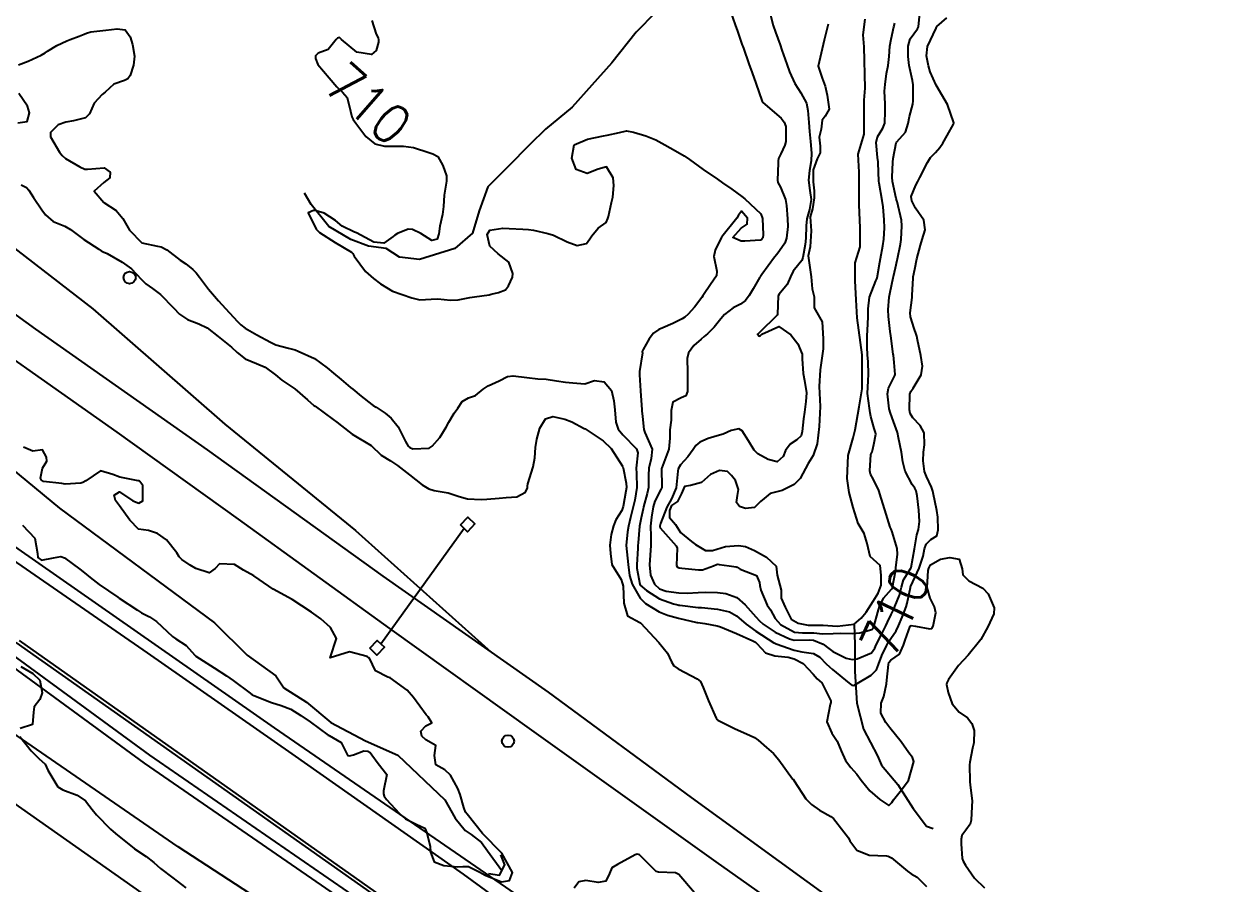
# Model space of a CAD drawing. Header units: metres. Extents: x 307586 to 320046, y 7427249 to 7434250.
# Drawn here: x 309109.8 to 309234.7, y 7432693.3 to 7432782.2 of the extents above; entities that cross this region are included whole.
import ezdxf
from ezdxf.enums import TextEntityAlignment as Align

# ---------------------------------------------------------------- set-up
doc = ezdxf.new("R2010")
doc.units = ezdxf.units.M
doc.header["$MEASUREMENT"] = 0
for name, color, linetype in [('Area Verde e Lazer', 45, 'Continuous'), ('Cotas', 45, 'Continuous'), ('Curvas de Nivel 1m', 11, 'Continuous'), ('Curvas de Nivel 5m', 15, 'Continuous'), ('Divisa', 42, 'FENCELINE2'), ('Edificações', 30, 'Continuous'), ('Hidrografia', 140, 'Continuous'), ('Linha Férrea', 20, 'Continuous'), ('Pontes_Viadutos_Tubos', 190, 'Continuous'), ('Portico', 45, 'Continuous'), ('Postes', 20, 'Continuous'), ('Vias Primárias', 230, 'Continuous')]:
    doc.layers.add(name, color=color, linetype=linetype)
doc.styles.add('Style-STANDARD', font='STANDARD.shx')
doc.linetypes.add('FENCELINE2', pattern='A,0.25,-0.1,[132,ltypeshp.shx,S=0.1,R=0,X=-0.1,Y=0],-0.1,1', length=1.45)

msp = doc.modelspace()

# ---------------------------------------------------------------- linework, layer by layer
at = {"layer": 'Area Verde e Lazer'}
msp.add_lwpolyline([(309100.88, 7432722.59), (309122.8, 7432706.59), (309153.79, 7432685.21), (309179.07, 7432667.32), (309199.71, 7432652.86), (309205.35, 7432648.57), (309207.83, 7432646.73), (309208.83, 7432646.97), (309208.26, 7432648.02), (309203.01, 7432651.94), (309108.99, 7432718.26)], dxfattribs=at)
at = {"layer": 'Curvas de Nivel 1m', "flags": 128}
for points, elevation in [([(309182.92, 7432783.56), (309183.41, 7432782.17), (309183.63, 7432781.53), (309184.1, 7432780.16), (309184.25, 7432779.74), (309184.81, 7432778.15), (309185.15, 7432777.22), (309185.52, 7432776.15), (309186.18, 7432774.25), (309186.21, 7432774.17), (309186.24, 7432774.14), (309188.16, 7432772.52), (309188.48, 7432772.11), (309188.62, 7432771.64), (309188.62, 7432770.11), (309188.52, 7432769.71), (309188.11, 7432768.81), (309187.88, 7432768.34), (309187.85, 7432768.11), (309187.85, 7432767.87), (309187.78, 7432766.11), (309187.82, 7432765.86), (309188.08, 7432765.36), (309188.6, 7432764.1), (309188.7, 7432763.46), (309188.81, 7432762.1), (309188.83, 7432761.3), (309188.7, 7432760.1), (309188.54, 7432759.57), (309187.99, 7432758.77), (309187.69, 7432758.41), (309187.48, 7432758.12), (309186.16, 7432756.34), (309186.03, 7432756.14), (309185.96, 7432756.04), (309185.25, 7432754.85), (309184.83, 7432754.15), (309184.45, 7432753.64), (309183.93, 7432753.27), (309183.2, 7432752.89), (309182.29, 7432752.18), (309181.91, 7432751.74), (309181.22, 7432750.88), (309180.54, 7432750.2), (309180.2, 7432749.9), (309179.88, 7432749.64), (309179.11, 7432748.98), (309178.55, 7432748.22), (309178.43, 7432747.65), (309178.47, 7432746.22), (309178.46, 7432744.85), (309178.45, 7432744.22), (309178.28, 7432743.76), (309177.81, 7432743.57), (309176.93, 7432743.12), (309176.76, 7432742.25), (309176.78, 7432741.24), (309176.65, 7432740.25), (309176.62, 7432739.39), (309176.52, 7432738.25), (309175.79, 7432736.32), (309175.78, 7432736.26), (309175.8, 7432734.36), (309175.79, 7432734.26), (309175.77, 7432734.2), (309175.7, 7432734.09), (309175.08, 7432732.86), (309174.91, 7432732.27), (309174.72, 7432731.21), (309174.63, 7432730.27), (309174.67, 7432729.24), (309174.68, 7432728.27), (309174.6, 7432727.28), (309174.53, 7432726.27), (309174.64, 7432725.22), (309175.04, 7432724.27), (309175.58, 7432723.79), (309176.26, 7432723.56), (309177.57, 7432723.4), (309178.43, 7432723.36), (309179.57, 7432723.41), (309180.34, 7432723.44), (309181.57, 7432723.42), (309182.43, 7432723.32), (309183.56, 7432722.9), (309184.43, 7432722.15), (309185.54, 7432720.91), (309185.9, 7432720.5), (309186.29, 7432720.13), (309187.52, 7432719.32), (309189, 7432718.61), (309189.51, 7432718.49), (309191.08, 7432718.51), (309191.51, 7432718.47), (309192.5, 7432718.06), (309193.09, 7432717.63), (309193.5, 7432717.32), (309194.89, 7432716.62), (309195.49, 7432716.48), (309196.02, 7432716.54), (309197.49, 7432717.18), (309197.83, 7432717.66), (309197.99, 7432717.99), (309198.49, 7432719.01), (309198.97, 7432719.98), (309199.15, 7432720.36), (309199.54, 7432721.14), (309199.82, 7432721.7), (309199.93, 7432721.97), (309200.4, 7432723.14), (309200.6, 7432723.96), (309200.83, 7432724.72), (309201.58, 7432725.95), (309201.6, 7432726.01), (309201.94, 7432727.95), (309202.2, 7432729.38), (309202.35, 7432729.94), (309202.47, 7432730.75), (309202.41, 7432731.94), (309202.22, 7432733.41), (309202.11, 7432733.94), (309201.98, 7432734.22), (309201.71, 7432734.59), (309200.99, 7432735.96), (309200.74, 7432736.95), (309200.59, 7432737.96), (309200.31, 7432739.42), (309200.19, 7432739.97), (309199.78, 7432741.1), (309199.46, 7432741.97), (309199.34, 7432742.43), (309199.16, 7432743.98), (309199.25, 7432744.55), (309199.84, 7432745.73), (309199.93, 7432745.88), (309199.96, 7432745.97), (309199.86, 7432747.22), (309199.78, 7432747.97), (309199.76, 7432748.08), (309199.5, 7432749.97), (309199.45, 7432750.42), (309199.26, 7432751.98), (309199.21, 7432752.69), (309199.32, 7432753.98), (309199.43, 7432754.5), (309199.76, 7432755.97), (309199.79, 7432756.14), (309199.97, 7432757.02), (309200.15, 7432757.8), (309200.18, 7432757.97), (309200.5, 7432759.47), (309200.57, 7432759.96), (309200.63, 7432761.36), (309200.59, 7432761.96), (309200.16, 7432763.87), (309200.13, 7432763.97), (309200.07, 7432764.2), (309199.68, 7432765.97), (309199.64, 7432766.42), (309199.7, 7432767.97), (309199.73, 7432768.35), (309200.07, 7432769.97), (309200.09, 7432770.01), (309200.13, 7432770.07), (309201.02, 7432771.08), (309201.31, 7432771.96), (309201.43, 7432772.69), (309201.77, 7432773.95), (309201.82, 7432774.32), (309201.83, 7432775.95), (309201.76, 7432776.4), (309201.41, 7432777.96), (309201.29, 7432778.91), (309201.3, 7432779.96), (309201.51, 7432780.71), (309202.27, 7432781.75), (309202.36, 7432781.95), (309202.53, 7432783.72)], 709), ([(309186.98, 7432783.44), (309187.34, 7432782.12), (309187.58, 7432781.43), (309188.05, 7432780.11), (309188.24, 7432779.55), (309188.73, 7432778.1), (309189.01, 7432777.31), (309189.57, 7432776.1), (309190.19, 7432775.15), (309190.77, 7432774.08), (309190.93, 7432773.32), (309191.02, 7432772.08), (309191.09, 7432771.14), (309191.2, 7432770.08), (309191.29, 7432768.9), (309191.25, 7432768.08), (309191.1, 7432767.08), (309190.98, 7432766.08), (309191.12, 7432765.03), (309191.26, 7432764.08), (309191.07, 7432763.06), (309190.8, 7432762.08), (309190.73, 7432761.38), (309190.7, 7432760.08), (309190.64, 7432759.45), (309190.39, 7432758.09), (309190.28, 7432757.79), (309189.98, 7432757.41), (309189.39, 7432756.67), (309189.12, 7432756.1), (309188.78, 7432755.28), (309187.94, 7432754.29), (309187.86, 7432754.11), (309187.78, 7432752.24), (309187.73, 7432752.11), (309185.89, 7432750.31), (309185.8, 7432750.24), (309185.71, 7432750.14), (309185.89, 7432749.96), (309186.02, 7432750.01), (309186.17, 7432750.14), (309187.9, 7432750.96), (309189.17, 7432750.1), (309189.88, 7432749.15), (309190.32, 7432748.09), (309190.34, 7432747.6), (309190.42, 7432746.08), (309190.57, 7432745.35), (309190.76, 7432744.08), (309190.71, 7432743.18), (309190.57, 7432742.08), (309190.48, 7432741.39), (309190.33, 7432740.08), (309190.21, 7432739.64), (309189.76, 7432739.22), (309189.07, 7432738.78), (309188.59, 7432738.1), (309188.36, 7432737.48), (309187.73, 7432736.93), (309186.81, 7432737.2), (309185.74, 7432737.78), (309185.37, 7432738.14), (309184.78, 7432739.13), (309184.13, 7432740.16), (309183.77, 7432740.35), (309182.98, 7432740.17), (309182.15, 7432739.8), (309181.77, 7432739.71), (309180.59, 7432739.37), (309179.75, 7432738.98), (309179.34, 7432738.63), (309179.06, 7432738.22), (309178.5, 7432737.46), (309177.73, 7432736.63), (309177.51, 7432736.23), (309177.47, 7432735.98), (309177.28, 7432734.24), (309176.82, 7432733.11), (309176.31, 7432732.25), (309175.66, 7432730.55), (309175.61, 7432730.3), (309175.61, 7432730.26), (309175.65, 7432730.1), (309177.28, 7432728.24), (309177.38, 7432727.99), (309177.32, 7432726.23), (309177.41, 7432726.04), (309177.6, 7432725.97), (309177.88, 7432725.95), (309179.6, 7432725.75), (309180.02, 7432725.78), (309181.15, 7432726.19), (309181.47, 7432726.33), (309181.6, 7432726.35), (309181.74, 7432726.32), (309182.77, 7432726.17), (309183.5, 7432726.06), (309183.6, 7432726.03), (309183.92, 7432725.83), (309185.59, 7432725.18), (309185.91, 7432724.46), (309185.95, 7432724.13), (309186.04, 7432723.67), (309186.72, 7432722.12), (309187.05, 7432721.62), (309187.54, 7432720.74), (309188.07, 7432720.1), (309189.52, 7432719.33), (309190.36, 7432719.25), (309191.52, 7432719.25), (309192.43, 7432719.15), (309193.52, 7432719.18), (309194.34, 7432719.22), (309195.52, 7432719.16), (309196.3, 7432719.23), (309197.53, 7432719.59), (309197.71, 7432719.81), (309197.77, 7432719.99), (309198.15, 7432721.38), (309198.34, 7432721.98), (309198.73, 7432722.82), (309199.58, 7432723.75), (309199.66, 7432723.89), (309199.68, 7432723.97), (309199.97, 7432725.6), (309200.03, 7432725.97), (309200.18, 7432727.4), (309200.16, 7432727.96), (309199.65, 7432729.71), (309199.53, 7432729.97), (309199.45, 7432730.18), (309198.88, 7432731.98), (309198.5, 7432733.17), (309198.26, 7432733.98), (309197.71, 7432735.1), (309197.4, 7432735.67), (309197.32, 7432736), (309197.44, 7432737.69), (309197.56, 7432737.99), (309197.61, 7432738.13), (309197.75, 7432738.72), (309197.95, 7432739.81), (309197.91, 7432739.99), (309197.78, 7432740.39), (309197.43, 7432741.63), (309197.36, 7432742), (309197.29, 7432742.51), (309197.1, 7432744), (309197.15, 7432745.31), (309197.19, 7432746), (309197.14, 7432747.29), (309197.1, 7432748), (309197.07, 7432748.81), (309197.05, 7432750), (309197.11, 7432751.2), (309197.16, 7432752), (309197.15, 7432752.77), (309197.31, 7432754), (309197.96, 7432755.66), (309198.07, 7432755.89), (309198.09, 7432755.99), (309198.36, 7432757.6), (309198.43, 7432757.99), (309198.68, 7432759.3), (309198.78, 7432759.98), (309198.84, 7432761.17), (309198.82, 7432761.98), (309198.72, 7432763.32), (309198.61, 7432763.98), (309198.3, 7432765.77), (309198.27, 7432765.99), (309198.19, 7432767.9), (309198.19, 7432767.99), (309198.11, 7432768.45), (309197.98, 7432769.99), (309198.14, 7432770.59), (309198.68, 7432771.46), (309198.87, 7432771.98), (309198.93, 7432773.22), (309198.91, 7432773.98), (309198.86, 7432775.31), (309198.9, 7432775.98), (309199.06, 7432777.13), (309199.21, 7432777.98), (309199.32, 7432778.9), (309199.4, 7432779.98), (309199.53, 7432780.7), (309199.83, 7432781.97), (309199.91, 7432782.34)], 708), ([(309109.25, 7432778.02), (309110.22, 7432778.41), (309111.59, 7432779.03), (309111.98, 7432779.27), (309112.23, 7432779.44), (309113.21, 7432780.04), (309114.25, 7432780.53), (309114.58, 7432780.66), (309115.51, 7432780.99), (309116.03, 7432781.21), (309116.26, 7432781.3), (309116.72, 7432781.44), (309118.26, 7432781.62), (309119.43, 7432781.77), (309120.26, 7432781.67), (309120.78, 7432780.92), (309121.02, 7432780.15), (309121.22, 7432778.92), (309121.14, 7432777.99), (309120.78, 7432776.92), (309120.55, 7432776.57), (309120.2, 7432776.42), (309119.1, 7432776.03), (309118.19, 7432775.22), (309117.89, 7432774.95), (309117.08, 7432774.06), (309116.59, 7432772.97), (309116.15, 7432772.54), (309114.91, 7432772.22), (309114.14, 7432772.09), (309113.34, 7432771.81), (309112.56, 7432771.02), (309112.56, 7432770.58), (309113.47, 7432769.01), (309113.75, 7432768.65), (309114.1, 7432768.35), (309115.59, 7432767.48), (309116.09, 7432767.25), (309116.36, 7432767.25), (309118.09, 7432767.38), (309118.71, 7432766.94), (309118.69, 7432766.33), (309118.07, 7432765.84), (309117.06, 7432764.97), (309118.05, 7432763.78), (309119.35, 7432762.94), (309120.03, 7432762.14), (309120.73, 7432760.92), (309121.99, 7432759.62), (309123.62, 7432759.25), (309123.99, 7432759.21), (309124.59, 7432758.87), (309125.97, 7432757.83), (309126.54, 7432757.42), (309127.27, 7432756.84), (309127.62, 7432756.49), (309127.96, 7432756.06), (309128.88, 7432754.82), (309129.92, 7432753.61), (309130.65, 7432752.8), (309131.9, 7432751.46), (309132.24, 7432751.13), (309132.69, 7432750.78), (309133.88, 7432750.09), (309135.3, 7432749.32), (309135.87, 7432749.06), (309137.17, 7432748.72), (309137.73, 7432748.58), (309137.86, 7432748.54), (309138.17, 7432748.4), (309139.85, 7432747.64), (309141.17, 7432746.68), (309141.84, 7432746.12), (309142.63, 7432745.46), (309143.6, 7432744.64), (309143.82, 7432744.46), (309144.69, 7432743.75), (309145.8, 7432742.87), (309145.95, 7432742.77), (309146.25, 7432742.61), (309147.16, 7432741.98), (309147.78, 7432741.47), (309148.53, 7432740.58), (309149.28, 7432739.05), (309149.56, 7432738.57), (309149.74, 7432738.41), (309150.03, 7432738.28), (309151.74, 7432738.37), (309152.03, 7432738.55), (309152.82, 7432739.47), (309153.5, 7432740.52), (309153.78, 7432741.05), (309154.33, 7432741.97), (309154.7, 7432742.51), (309155.14, 7432743.17), (309155.81, 7432743.57), (309156.51, 7432743.8), (309157.3, 7432744.48), (309157.83, 7432744.82), (309158.96, 7432745.33), (309159.84, 7432745.76), (309160.43, 7432745.85), (309161.84, 7432745.66), (309162.97, 7432745.55), (309163.83, 7432745.49), (309164.89, 7432745.33), (309165.83, 7432745.2), (309166.58, 7432745.11), (309167.83, 7432745.03), (309168.83, 7432745.35), (309169.83, 7432745.23), (309170.58, 7432744.32), (309170.85, 7432743.27), (309170.95, 7432742.32), (309171.05, 7432741.04), (309171.28, 7432740.31), (309171.76, 7432739.72), (309173.2, 7432738.29), (309173.32, 7432737.87), (309173.16, 7432736.29), (309173.17, 7432735.74), (309173.21, 7432734.29), (309173, 7432732.97), (309172.83, 7432732.29), (309172.55, 7432731.18), (309172.36, 7432730.3), (309172.25, 7432729.7), (309172.12, 7432728.3), (309172.26, 7432726.96), (309172.33, 7432726.3), (309172.46, 7432725.17), (309172.73, 7432724.29), (309173.56, 7432722.83), (309174.12, 7432722.27), (309175.54, 7432721.42), (309176.38, 7432721.09), (309177.54, 7432720.76), (309179.43, 7432720.32), (309179.53, 7432720.31), (309180.26, 7432720.2), (309181.53, 7432719.96), (309181.86, 7432719.86), (309183.52, 7432719.17), (309185.22, 7432718.43), (309185.5, 7432718.27), (309185.65, 7432718.14), (309186.54, 7432717.17), (309187.49, 7432716.88), (309188.87, 7432716.71), (309189.49, 7432716.54), (309190.43, 7432716.08), (309191.47, 7432714.97), (309191.89, 7432714.49), (309192.35, 7432714.06), (309193.29, 7432712.19), (309193.31, 7432712.04), (309193.23, 7432711.84), (309192.87, 7432710.05), (309193.4, 7432708.87), (309193.96, 7432708.03), (309194.36, 7432707.04), (309194.81, 7432706.03), (309195.36, 7432705.3), (309195.97, 7432704.63), (309196.42, 7432704), (309197.33, 7432702.88), (309198.36, 7432701.98), (309199.31, 7432701.37), (309199.61, 7432701.67), (309199.78, 7432701.97), (309200.46, 7432702.83), (309201.34, 7432703.95), (309201.89, 7432705.94), (309201.76, 7432706.33), (309201.37, 7432706.84), (309200.58, 7432707.96), (309199.4, 7432709.4), (309198.97, 7432709.97), (309198.47, 7432710.93), (309198.51, 7432711.98), (309198.78, 7432712.64), (309199.04, 7432713.97), (309199.1, 7432714.34), (309199.25, 7432715.97), (309199.3, 7432716.16), (309199.49, 7432716.4), (309200.4, 7432717.05), (309200.8, 7432717.96), (309200.99, 7432718.48), (309201.52, 7432719.95), (309201.53, 7432719.98), (309201.6, 7432720.01), (309202.04, 7432719.94), (309203.53, 7432719.66), (309203.76, 7432719.68), (309203.88, 7432719.92), (309204.15, 7432721.31), (309204.01, 7432721.92), (309203.57, 7432722.83), (309203.27, 7432723.92), (309203.35, 7432725.68), (309203.42, 7432725.92), (309203.61, 7432726.29), (309204.65, 7432726.87), (309205.61, 7432727.03), (309206.59, 7432726.87), (309206.89, 7432725.88), (309206.94, 7432725.23), (309207.59, 7432724.62), (309209.01, 7432723.86), (309209.57, 7432723.28), (309210.19, 7432721.84), (309210.17, 7432721.22), (309209.53, 7432719.85), (309208.8, 7432718.57), (309208.25, 7432717.86), (309207.92, 7432717.44), (309207.49, 7432716.93), (309206.5, 7432715.88), (309205.47, 7432714.43), (309205.3, 7432714.07), (309205.28, 7432713.9), (309205.45, 7432713.07), (309205.84, 7432711.89), (309206.57, 7432711.03), (309207.42, 7432710.44), (309207.87, 7432709.87), (309208.12, 7432709.14), (309208.08, 7432707.86), (309207.94, 7432707.3), (309207.67, 7432705.87), (309207.64, 7432705.59), (309207.68, 7432703.87), (309207.72, 7432703.48), (309207.92, 7432701.86), (309207.89, 7432701.28), (309207.8, 7432699.86), (309207.71, 7432699.44), (309207.28, 7432698.81), (309206.86, 7432698.28), (309206.79, 7432697.88), (309206.79, 7432697.41), (309206.88, 7432695.88), (309206.99, 7432695.62), (309207.24, 7432695.2), (309208.16, 7432693.86), (309209.21, 7432692.86)], 711), ([(309109.16, 7432772.04), (309110.14, 7432772.16), (309110.38, 7432773.05), (309110.16, 7432773.74), (309109.27, 7432775.06)], 711), ([(309109.51, 7432765.61), (309110.07, 7432765.34), (309110.3, 7432765.05), (309110.8, 7432764.3), (309111.65, 7432763.03), (309112.03, 7432762.5), (309112.83, 7432761.82), (309114.02, 7432761.34), (309114.63, 7432760.99), (309116, 7432759.96), (309117.54, 7432758.96), (309117.8, 7432758.77), (309117.98, 7432758.68), (309118.41, 7432758.51), (309119.97, 7432757.62), (309120.93, 7432756.92), (309121.95, 7432755.82), (309122.41, 7432755.37), (309123.11, 7432754.89), (309123.93, 7432754.26), (309125.26, 7432752.87), (309125.91, 7432752.21), (309126.71, 7432751.66), (309127.9, 7432751.23), (309128.75, 7432750.82), (309129.88, 7432749.93), (309131.27, 7432748.8), (309131.86, 7432748.26), (309132.7, 7432747.62), (309133.85, 7432747.12), (309134.75, 7432746.75), (309135.83, 7432745.94), (309136.48, 7432745.38), (309137.51, 7432744.71), (309137.82, 7432744.51), (309139.13, 7432743.37), (309139.79, 7432742.79), (309139.92, 7432742.69), (309141.78, 7432741.34), (309142.17, 7432741.06), (309142.67, 7432740.66), (309143.76, 7432739.82), (309145.74, 7432738.62), (309146.76, 7432737.63), (309147.73, 7432737.04), (309148.46, 7432736.58), (309149.71, 7432735.59), (309151.02, 7432734.56), (309151.7, 7432734.15), (309152.26, 7432733.98), (309153.69, 7432733.73), (309154.83, 7432733.36), (309155.68, 7432733.13), (309157.11, 7432733.05), (309157.68, 7432733.07), (309158.96, 7432733.19), (309159.68, 7432733.25), (309160.81, 7432733.31), (309161.69, 7432733.79), (309161.89, 7432734.24), (309161.9, 7432734.43), (309161.94, 7432734.66), (309162.48, 7432736.42), (309162.65, 7432737.34), (309162.73, 7432738.42), (309162.88, 7432739.29), (309163.19, 7432740.41), (309163.78, 7432741.4), (309164.53, 7432741.65), (309165.78, 7432741.37), (309166.49, 7432741.08), (309167.77, 7432740.4), (309167.87, 7432740.35), (309169.75, 7432739.1), (309170.56, 7432738.32), (309171.72, 7432736.49), (309171.78, 7432736.36), (309171.79, 7432736.31), (309172.12, 7432734.72), (309172.15, 7432734.3), (309172.09, 7432733.91), (309171.8, 7432732.31), (309171.67, 7432731.91), (309171.04, 7432730.93), (309170.81, 7432730.32), (309170.55, 7432729.41), (309170.43, 7432728.32), (309170.48, 7432727.46), (309170.62, 7432726.32), (309171.59, 7432724.78), (309171.69, 7432724.42), (309171.73, 7432724.31), (309171.81, 7432724.07), (309171.87, 7432722.31), (309172.25, 7432721.01), (309173.53, 7432720.3), (309173.6, 7432720.28), (309175.5, 7432718.26), (309176.39, 7432717.15), (309176.82, 7432716.24), (309177.06, 7432715.82), (309177.48, 7432715.53), (309178.88, 7432714.8), (309179.47, 7432714.49), (309179.8, 7432714.21), (309180.08, 7432713.57), (309180.62, 7432712.2), (309181.42, 7432710.41), (309181.49, 7432710.27), (309181.59, 7432710.19), (309183.4, 7432709.3), (309184.89, 7432708.65), (309185.39, 7432708.42), (309185.77, 7432708.13), (309186.62, 7432707.36), (309187.37, 7432706.75), (309187.9, 7432706.1), (309189.34, 7432704.15), (309189.39, 7432704.09), (309189.5, 7432703.93), (309190.7, 7432702.08), (309191.31, 7432701.46), (309192.13, 7432700.88), (309193.29, 7432700.23), (309193.56, 7432700.04), (309194.64, 7432698.65), (309195.11, 7432698.02), (309195.26, 7432697.73), (309195.98, 7432696.74), (309197.25, 7432696.24), (309199.07, 7432696.15), (309199.24, 7432696.13), (309199.58, 7432695.97), (309201.23, 7432694.56), (309201.6, 7432694.31), (309202.22, 7432693.94), (309203.21, 7432692.99)], 712), ([(309109.64, 7432730.4), (309110.94, 7432729.04), (309111.19, 7432727.45), (309111.24, 7432727.03), (309111.6, 7432726.76), (309112.86, 7432727.01), (309113.6, 7432727.14), (309114.01, 7432727), (309115.59, 7432725.82), (309116.07, 7432725.45), (309116.65, 7432724.96), (309117.57, 7432724.24), (309119.5, 7432722.93), (309119.55, 7432722.9), (309119.66, 7432722.82), (309121.54, 7432721.59), (309121.96, 7432721.33), (309122.8, 7432720.89), (309123.53, 7432720.41), (309125.17, 7432718.86), (309125.5, 7432718.62), (309126.58, 7432717.93), (309127.48, 7432716.93), (309127.59, 7432716.83), (309129.47, 7432715.62), (309130.75, 7432714.8), (309131.46, 7432714.31), (309133.19, 7432713.01), (309133.43, 7432712.83), (309133.57, 7432712.76), (309135.43, 7432712.02), (309136.43, 7432711.73), (309137.42, 7432711.33), (309138.44, 7432710.7), (309139.4, 7432710.05), (309141.27, 7432708.67), (309141.38, 7432708.61), (309142.62, 7432707.9), (309143.26, 7432706.64), (309143.29, 7432706.57), (309143.36, 7432706.54), (309143.47, 7432706.53), (309143.91, 7432706.63), (309144.98, 7432707.02), (309145.37, 7432706.99), (309145.61, 7432706.86), (309145.79, 7432706.61), (309146.46, 7432705.71), (309147.34, 7432704.59), (309147.02, 7432702.9), (309147.01, 7432702.59), (309147.06, 7432702.35), (309147.31, 7432702), (309148.64, 7432700.58), (309149.28, 7432700.01), (309150.4, 7432699.44), (309151.27, 7432699.02), (309151.49, 7432698.55), (309151.82, 7432697.12), (309151.86, 7432696.54), (309152.24, 7432695.55), (309153.23, 7432695.16), (309154.7, 7432695.04), (309155.23, 7432695.06), (309155.79, 7432695.06), (309156.98, 7432694.47), (309157.22, 7432694.33), (309157.52, 7432694.17), (309159.21, 7432693.47), (309160.04, 7432693.62), (309160.36, 7432694.44), (309159.24, 7432696.45), (309157.26, 7432698.47), (309155.66, 7432700.49), (309155.5, 7432700.7), (309155.3, 7432701.16), (309154.95, 7432702.5), (309154.7, 7432703.12), (309153.94, 7432704.51), (309153.35, 7432705.06), (309152.41, 7432705.59), (309152.28, 7432706.54), (309152.41, 7432707.57), (309151.38, 7432708.17), (309150.96, 7432708.55), (309150.88, 7432709.07), (309151.4, 7432709.62), (309152, 7432709.94), (309151.63, 7432710.55), (309151.52, 7432710.65), (309151.41, 7432710.76), (309150.1, 7432712.56), (309149.44, 7432713.3), (309147.7, 7432714.59), (309147.46, 7432714.67), (309146.18, 7432715.32), (309145.55, 7432716.62), (309145.51, 7432716.65), (309145.48, 7432716.67), (309145.31, 7432716.8), (309143.49, 7432717.29), (309141.48, 7432716.67), (309142.13, 7432718.66), (309141.52, 7432719.81), (309140.51, 7432720.68), (309139.54, 7432721.37), (309137.55, 7432722.71), (309135.57, 7432723.75), (309134.15, 7432724.75), (309133.59, 7432725.13), (309132.53, 7432725.72), (309131.6, 7432726.3), (309130.03, 7432726.37), (309129.59, 7432725.9), (309128.97, 7432725.44), (309127.59, 7432725.9), (309127.01, 7432726.26), (309126.15, 7432726.85), (309125.87, 7432727.12), (309125.61, 7432727.54), (309124.56, 7432728.87), (309123.63, 7432729.53), (309122.7, 7432729.83), (309121.64, 7432729.97), (309120.76, 7432730.92), (309119.67, 7432732.38), (309119.28, 7432732.93), (309119.12, 7432733.5), (309119.69, 7432733.85), (309121.07, 7432732.92), (309121.67, 7432732.66), (309122.1, 7432732.9), (309122.09, 7432734.51), (309121.78, 7432734.91), (309121.74, 7432734.94), (309121.7, 7432734.96), (309121.62, 7432734.99), (309119.71, 7432735.34), (309119, 7432735.64), (309117.71, 7432736), (309116.2, 7432734.97), (309115.89, 7432734.79), (309115.7, 7432734.75), (309114.05, 7432734.64), (309113.7, 7432734.69), (309111.83, 7432734.89), (309111.7, 7432734.96), (309111.63, 7432735.03), (309111.5, 7432735.24), (309111.72, 7432736.27), (309112.15, 7432737.02), (309112.14, 7432737.44), (309111.73, 7432738.2), (309110.73, 7432738.04), (309109.74, 7432738.46)], 712), ([(309109.47, 7432715.76), (309110.72, 7432715.04), (309111.45, 7432714.36), (309111.68, 7432713.03), (309111.43, 7432712.34), (309110.86, 7432711.59), (309110.79, 7432711.04), (309110.68, 7432709.76), (309109.39, 7432709.35)], 713), ([(309109.38, 7432708.53), (309110.53, 7432707.04), (309111.35, 7432706.23), (309111.99, 7432705.66), (309112.27, 7432705.02), (309113.32, 7432703.32), (309113.81, 7432702.99), (309115.31, 7432702.43), (309116.18, 7432701.85), (309116.84, 7432700.96), (309117.29, 7432700.42), (309118.76, 7432698.93), (309119.26, 7432698.48), (309121.19, 7432696.91), (309121.24, 7432696.88), (309122.45, 7432696.11), (309123.23, 7432695.48), (309123.92, 7432694.87), (309125.21, 7432693.88), (309126.55, 7432692.84)], 713), ([(309179.2, 7432692.35), (309177.56, 7432694.23), (309177.22, 7432694.41), (309175.46, 7432694.49), (309175.23, 7432694.55), (309173.5, 7432696.28), (309173.24, 7432696.32), (309173.04, 7432696.28), (309171.23, 7432695.26), (309170.62, 7432694.92), (309170.39, 7432694.32), (309170, 7432693.53), (309169.21, 7432693.39), (309167.94, 7432693.61), (309167.21, 7432693.48), (309166.72, 7432692.83)], 712)]:
    msp.add_lwpolyline(points, dxfattribs=dict(at, elevation=elevation))
at = {"layer": 'Curvas de Nivel 5m', "elevation": 710, "flags": 128}
msp.add_lwpolyline([(309145.8, 7432782.62), (309146.26, 7432781.22), (309146.45, 7432780.81), (309146.49, 7432780.62), (309146.5, 7432780.37), (309146.24, 7432779.52), (309145.76, 7432779.1), (309144.23, 7432779.33), (309142.65, 7432780.66), (309142.46, 7432780.87), (309142.25, 7432780.8), (309142.18, 7432780.74), (309142.12, 7432780.67), (309141.29, 7432779.62), (309140.23, 7432779.24), (309139.97, 7432778.95), (309139.95, 7432778.69), (309140.22, 7432778.08), (309141.39, 7432776.68), (309142.19, 7432775.74), (309142.75, 7432775.22), (309143.26, 7432774.65), (309143.58, 7432773.23), (309143.74, 7432772.65), (309143.87, 7432772.36), (309144.15, 7432771.99), (309145.19, 7432770.63), (309146.12, 7432769.84), (309147.1, 7432769.62), (309148.12, 7432769.61), (309149.09, 7432769.6), (309150.12, 7432769.46), (309151.7, 7432768.97), (309152.11, 7432768.83), (309152.62, 7432768.54), (309153.16, 7432767.6), (309153.51, 7432766.53), (309153.53, 7432765.98), (309153.29, 7432764.53), (309153.21, 7432763.37), (309153.1, 7432762.53), (309152.82, 7432761.34), (309152.74, 7432760.54), (309152.57, 7432759.98), (309152, 7432759.85), (309150.85, 7432760.56), (309150.02, 7432761), (309149.56, 7432761.03), (309148.46, 7432760.59), (309148.19, 7432760.41), (309148.01, 7432760.25), (309147.03, 7432759.58), (309146, 7432759.67), (309144.22, 7432760.64), (309144.01, 7432760.73), (309142.71, 7432761.35), (309142.03, 7432761.93), (309140.87, 7432762.68), (309140.04, 7432762.93), (309139.77, 7432762.96), (309139.22, 7432762.7), (309140.02, 7432761.03), (309140.39, 7432760.69), (309142, 7432759.63), (309143.69, 7432758.64), (309143.84, 7432758.5), (309143.98, 7432758.23), (309145.15, 7432756.63), (309145.96, 7432755.91), (309146.7, 7432755.36), (309147.94, 7432754.59), (309149.93, 7432753.93), (309150.78, 7432753.71), (309151.93, 7432753.79), (309152.64, 7432753.83), (309153.93, 7432753.68), (309154.73, 7432753.72), (309155.93, 7432753.94), (309156.42, 7432754.01), (309157.94, 7432754.24), (309158.13, 7432754.28), (309158.91, 7432754.46), (309159.63, 7432754.76), (309159.95, 7432755.16), (309160.34, 7432756.06), (309160.4, 7432756.45), (309159.97, 7432757.61), (309158.87, 7432758.46), (309157.99, 7432759.25), (309157.74, 7432760.47), (309158.02, 7432760.91), (309159.36, 7432761.11), (309160.02, 7432761.09), (309161.42, 7432761.04), (309162.02, 7432760.99), (309162.51, 7432760.91), (309164.01, 7432760.58), (309164.58, 7432760.39), (309166, 7432759.71), (309167.03, 7432759.33), (309168, 7432759.55), (309168.34, 7432760.01), (309168.55, 7432760.34), (309169.22, 7432761.13), (309170.03, 7432761.71), (309170.22, 7432762.14), (309170.27, 7432762.33), (309170.61, 7432763.77), (309170.72, 7432764.32), (309170.85, 7432765.54), (309170.78, 7432766.32), (309170.09, 7432767.47), (309169.21, 7432767.22), (309168.09, 7432766.79), (309166.94, 7432767.21), (309166.48, 7432768.37), (309166.75, 7432769.75), (309168.13, 7432770.35), (309169.78, 7432770.69), (309170.14, 7432770.74), (309171.42, 7432771.03), (309172.14, 7432771.21), (309172.89, 7432771.05), (309174.14, 7432770.67), (309175.17, 7432770.27), (309176.13, 7432769.75), (309177.22, 7432769.14), (309178.11, 7432768.62), (309178.68, 7432768.22), (309180.09, 7432767.21), (309181.55, 7432766.2), (309182.08, 7432765.83), (309183.06, 7432765.16), (309184.07, 7432764.42), (309184.4, 7432764.16), (309186.04, 7432762.62), (309186.23, 7432762.14), (309186.3, 7432760.42), (309186.24, 7432760.14), (309186.15, 7432760), (309186.01, 7432759.9), (309184.39, 7432759.77), (309184.01, 7432759.77), (309183.14, 7432760.17), (309184.02, 7432761.11), (309184.64, 7432761.54), (309184.67, 7432762.15), (309184.04, 7432762.89), (309183.74, 7432762.46), (309183.58, 7432762.17), (309182.01, 7432760.24), (309181.99, 7432760.21), (309181.98, 7432760.19), (309181.33, 7432758.86), (309181.17, 7432758.2), (309181.5, 7432756.66), (309181.45, 7432756.2), (309180.85, 7432755.31), (309180.11, 7432754.21), (309180.04, 7432754.11), (309179.94, 7432753.96), (309179.19, 7432752.95), (309178.54, 7432752.22), (309178.2, 7432751.93), (309177.91, 7432751.75), (309176.93, 7432751.27), (309175.9, 7432750.82), (309175.51, 7432750.65), (309174.95, 7432750.27), (309174.48, 7432749.67), (309173.87, 7432748.56), (309173.78, 7432748.36), (309173.78, 7432748.28), (309173.79, 7432748.21), (309173.49, 7432746.29), (309173.48, 7432745.93), (309173.6, 7432744.28), (309173.73, 7432742.34), (309173.74, 7432742.28), (309173.74, 7432742.23), (309173.79, 7432741.62), (309173.93, 7432740.28), (309174.05, 7432739.99), (309174.81, 7432738.27), (309174.71, 7432737.29), (309174.45, 7432736.27), (309174.43, 7432735.56), (309174.42, 7432734.27), (309174.29, 7432733.68), (309173.9, 7432732.28), (309173.86, 7432732.09), (309173.66, 7432731.16), (309173.51, 7432730.28), (309173.34, 7432728.57), (309173.33, 7432728.28), (309173.33, 7432727.99), (309173.21, 7432726.29), (309173.23, 7432725.92), (309173.52, 7432724.28), (309173.58, 7432724.17), (309174.22, 7432723.63), (309175.56, 7432722.75), (309177.03, 7432722.24), (309177.47, 7432722.14), (309177.55, 7432722.12), (309177.68, 7432722.1), (309179.55, 7432721.88), (309179.91, 7432721.85), (309181.55, 7432721.69), (309182.8, 7432721.43), (309183.54, 7432721.01), (309184.53, 7432720.15), (309185.52, 7432719.41), (309187.4, 7432718.22), (309187.5, 7432718.16), (309187.62, 7432718.11), (309189.5, 7432717.46), (309190.31, 7432717.27), (309191.49, 7432717.1), (309192.15, 7432716.72), (309192.82, 7432716.05), (309193.15, 7432715.71), (309193.48, 7432715.44), (309195.18, 7432714.02), (309195.46, 7432713.83), (309195.67, 7432713.81), (309196.01, 7432714.01), (309197.47, 7432714.87), (309198.03, 7432715.43), (309198.24, 7432715.98), (309198.57, 7432716.9), (309199.1, 7432717.97), (309199.24, 7432718.24), (309199.51, 7432718.67), (309200.04, 7432719.45), (309200.3, 7432719.96), (309200.66, 7432720.85), (309201.08, 7432721.95), (309201.2, 7432722.32), (309201.54, 7432723.95), (309201.55, 7432723.99), (309201.58, 7432724.06), (309202.44, 7432725.94), (309202.85, 7432727.17), (309203, 7432727.93), (309203.15, 7432728.41), (309203.64, 7432728.9), (309204.27, 7432729.29), (309204.41, 7432729.91), (309204.35, 7432731.23), (309204.28, 7432731.91), (309203.9, 7432733.72), (309203.84, 7432733.92), (309203.71, 7432734.33), (309203.2, 7432735.41), (309202.98, 7432735.93), (309202.84, 7432737.04), (309202.87, 7432737.93), (309202.97, 7432738.71), (309202.95, 7432739.93), (309202.53, 7432740.69), (309201.79, 7432741.48), (309201.5, 7432741.95), (309201.42, 7432742.33), (309201.47, 7432743.95), (309201.56, 7432744.21), (309201.83, 7432744.58), (309202.64, 7432745.94), (309202.77, 7432746.85), (309202.59, 7432747.94), (309202.25, 7432749.58), (309202.18, 7432749.95), (309202.12, 7432750.17), (309201.9, 7432750.74), (309201.54, 7432751.95), (309201.51, 7432752.36), (309201.7, 7432753.95), (309201.72, 7432754.18), (309201.81, 7432755.95), (309201.82, 7432756.09), (309201.97, 7432756.89), (309202.19, 7432757.95), (309202.56, 7432759.38), (309202.75, 7432759.94), (309203.05, 7432760.96), (309202.91, 7432761.94), (309202.05, 7432763.2), (309201.67, 7432763.95), (309201.61, 7432764.41), (309202.08, 7432765.59), (309202.28, 7432765.95), (309202.5, 7432766.36), (309203.28, 7432767.93), (309203.61, 7432768.43), (309204.12, 7432768.97), (309204.58, 7432769.46), (309204.9, 7432769.91), (309205.34, 7432770.71), (309206, 7432771.9), (309206.02, 7432772.03), (309205.36, 7432773.91), (309204.2, 7432775.92), (309203.59, 7432777.3), (309203.39, 7432777.93), (309203.21, 7432778.97), (309203.3, 7432779.93), (309204.18, 7432781.83), (309204.23, 7432781.92), (309204.24, 7432781.95), (309204.27, 7432782.01), (309205.31, 7432782.89)], dxfattribs=at)
at = {"layer": 'Divisa'}
msp.add_lwpolyline([(309514.21, 7432515.15), (309479.36, 7432523.01), (309448.33, 7432530.52), (309433.6, 7432535.09), (309415.02, 7432541.55), (309415.02, 7432542.59), (309391.89, 7432551.57), (309373.21, 7432559.89), (309361.85, 7432564.55), (309348.51, 7432571.33), (309330.49, 7432580.46), (309319.27, 7432585.72), (309309.26, 7432591.92), (309284.87, 7432606.42), (309267.21, 7432618.01), (309248.08, 7432631.28), (309223.16, 7432648.48), (309193.8, 7432668.89), (309164.32, 7432689.72), (309135.72, 7432709.42), (309098.99, 7432735.04)], dxfattribs=at)
at = {"layer": 'Edificações'}
msp.add_lwpolyline([(309105.82, 7432703.68), (309090.59, 7432682.4), (309113.22, 7432666.2), (309128.55, 7432687.71)], close=True, dxfattribs=at)
at = {"layer": 'Hidrografia', "elevation": 715.41}
for points in [[(309175.2, 7432783.49), (309173.14, 7432781.43), (309170.63, 7432778.23), (309168.57, 7432775.94), (309166.51, 7432773.66), (309163.76, 7432771.37), (309162.16, 7432769.77), (309159.87, 7432767.48), (309157.81, 7432765.42), (309156.9, 7432762.91), (309156.21, 7432760.62), (309154.38, 7432759.02), (309150.72, 7432757.88), (309148.66, 7432758.11), (309147.29, 7432759.02), (309145.46, 7432759.25), (309143.63, 7432759.94), (309141.34, 7432761.31), (309139.51, 7432763.59), (309138.82, 7432764.74)], [(309193.03, 7432782.25), (309192.62, 7432780.6), (309192, 7432777.89), (309192.41, 7432776.65), (309192.72, 7432775.83), (309192.93, 7432774.9), (309193.13, 7432773.45), (309192.72, 7432772.73), (309192.41, 7432772.32), (309192.31, 7432771.39), (309192.1, 7432770.56), (309192.2, 7432769.63), (309192.2, 7432768.91), (309191.89, 7432768.29), (309191.48, 7432767.16), (309191.48, 7432765.92), (309191.58, 7432764.99), (309191.58, 7432764.27), (309191.38, 7432763.13), (309191.17, 7432762.3), (309191.27, 7432760.86), (309191.17, 7432759.21), (309190.96, 7432758.28), (309191.27, 7432756.08), (309191.37, 7432754.85), (309191.58, 7432754.02), (309191.58, 7432752.88), (309192.4, 7432751.44), (309192.51, 7432749.68), (309192.51, 7432748.65), (309192.2, 7432746.48), (309192.09, 7432744.73), (309192.2, 7432742.67), (309192.09, 7432740.6), (309191.88, 7432738.82), (309191.47, 7432737.59), (309190.96, 7432736.76), (309190.13, 7432735.21), (309189.51, 7432734.59), (309189.1, 7432734.39), (309188.27, 7432733.97), (309187.03, 7432733.66), (309186.41, 7432733.15), (309186, 7432732.84), (309185.38, 7432732.22), (309184.45, 7432732.12), (309183.83, 7432732.32), (309183.52, 7432732.73), (309183.62, 7432733.46), (309183.73, 7432734.08), (309183.42, 7432735.01), (309183, 7432735.52), (309182.59, 7432735.93), (309181.76, 7432736.04), (309180.83, 7432735.62), (309179.91, 7432734.8), (309178.77, 7432734.49), (309178.15, 7432734.39), (309177.84, 7432733.66), (309177.43, 7432732.84), (309176.81, 7432732.43), (309176.6, 7432731.91), (309176.6, 7432731.19), (309177.22, 7432730.46), (309177.74, 7432729.64), (309178.87, 7432728.71), (309179.29, 7432728.4), (309180.32, 7432727.78), (309181.04, 7432727.78), (309182.38, 7432728.19), (309183.73, 7432728.3), (309184.45, 7432728.19), (309185.38, 7432727.78), (309186.62, 7432727.06), (309187.65, 7432726.13), (309187.75, 7432725.2), (309188.17, 7432723.65), (309188.17, 7432722.83), (309188.58, 7432721.9), (309189.2, 7432720.66), (309189.92, 7432720.25), (309190.96, 7432720.04), (309192.5, 7432720.04), (309193.95, 7432719.94), (309195.71, 7432720.14), (309196.43, 7432720.76), (309196.94, 7432721.38), (309197.67, 7432722.52), (309198.18, 7432723.34), (309198.49, 7432724.17), (309198.49, 7432725.2), (309198.39, 7432726.23), (309197.36, 7432727.16), (309197.05, 7432728.5), (309196.74, 7432729.54), (309196.12, 7432730.57), (309195.6, 7432732.22), (309195.19, 7432733.77), (309194.98, 7432735.21), (309195.09, 7432737.59), (309195.6, 7432739.44), (309195.81, 7432740.27), (309196.22, 7432742.64), (309196.53, 7432744.5), (309196.53, 7432746.46), (309196.53, 7432748.01), (309196.02, 7432751.86), (309195.92, 7432753.72), (309195.82, 7432755.68), (309195.82, 7432757.54), (309196.33, 7432759.19), (309196.33, 7432761.15), (309196.23, 7432763.53), (309196.23, 7432765.28), (309196.23, 7432766.93), (309196.13, 7432768.79), (309196.75, 7432770.86), (309196.75, 7432773.02), (309196.75, 7432774.37), (309196.85, 7432775.6), (309196.75, 7432779.88), (309196.64, 7432781.12), (309196.85, 7432782.77)], [(309102.52, 7432741.19), (309113.48, 7432732.13), (309129.53, 7432720.29), (309132.91, 7432716.92), (309135.86, 7432714.81), (309136.7, 7432713.54), (309139.02, 7432712.07), (309141.55, 7432709.96), (309145.13, 7432708.07), (309148.5, 7432706.59), (309153.35, 7432701.96), (309154.41, 7432700.06), (309155.46, 7432698.8), (309156.09, 7432698.38), (309157.15, 7432697.53), (309157.78, 7432696.69), (309159.24, 7432694.63)], [(309195.71, 7432720.14), (309195.79, 7432718), (309195.79, 7432715.24), (309195.97, 7432711.95), (309196.68, 7432709.28), (309198.11, 7432706.52), (309198.55, 7432705.55), (309200.24, 7432703.55), (309201.83, 7432701.05), (309203.2, 7432699.23), (309203.88, 7432699)]]:
    msp.add_lwpolyline(points, dxfattribs=at)
at = {"layer": 'Linha Férrea'}
for points in [[(309100.29, 7432765.61), (309116.92, 7432752.79), (309130.59, 7432740.85), (309144.12, 7432729.83), (309158.12, 7432717.27)], [(309094.96, 7432762.27), (309111, 7432750.67), (309128.74, 7432738.19), (309146.93, 7432725.11), (309164.04, 7432713.11), (309178.84, 7432702.19), (309193.72, 7432691.4), (309230.58, 7432665.37), (309256.95, 7432646.74), (309282.78, 7432629.25), (309302.41, 7432616.84), (309330.98, 7432600.06), (309346.99, 7432591.4), (309364.27, 7432582.85), (309389, 7432571.53), (309401.93, 7432566.36), (309415.6, 7432561.19), (309431.35, 7432555.62), (309458.12, 7432547.49), (309483.87, 7432540.66), (309513.74, 7432534.08)], [(309100.09, 7432753.61), (309119.4, 7432740.03), (309131.98, 7432731.02), (309147.62, 7432719.71), (309162.56, 7432709), (309181.39, 7432695.55), (309201.88, 7432681.04), (309221.37, 7432667.11), (309240.55, 7432653.69), (309259.71, 7432640.02), (309274.01, 7432630.07), (309291.88, 7432618.34), (309310.11, 7432607.1), (309328.11, 7432596.64), (309347.17, 7432586.27), (309362.97, 7432578.47), (309382.03, 7432569.85), (309406.44, 7432559.88), (309432.03, 7432550.62), (309450.7, 7432544.83), (309473.13, 7432538.82), (309497.52, 7432532.83)]]:
    msp.add_lwpolyline(points, dxfattribs=at)
at = {"layer": 'Pontes_Viadutos_Tubos'}
msp.add_lwpolyline([(309157.87, 7432694.33), (309158.99, 7432694.17), (309159.56, 7432695.22), (309159.15, 7432696.26)], dxfattribs=at)
at = {"layer": 'Portico'}
for points in [[(309154.97, 7432730.41), (309155.72, 7432731.22), (309156.47, 7432730.52), (309155.71, 7432729.71)], [(309145.59, 7432717.65), (309146.34, 7432718.45), (309147.09, 7432717.75), (309146.33, 7432716.95)]]:
    msp.add_lwpolyline(points, close=True, dxfattribs=at)
msp.add_lwpolyline([(309146.72, 7432718.1), (309155.34, 7432730.06)], dxfattribs=at)
at = {"layer": 'Postes'}
for centre in [(309120.73, 7432756.01), (309159.89, 7432708.04)]:
    msp.add_circle(centre, 0.629, dxfattribs=at)
at = {"layer": 'Vias Primárias'}
for points in [[(309107.67, 7432727.46), (309122.55, 7432717.17), (309137.51, 7432706.71), (309155.24, 7432694.26), (309170.77, 7432682.91)], [(309100.3, 7432721.78), (309122.22, 7432705.77), (309153.22, 7432684.39), (309178.49, 7432666.51), (309199.12, 7432652.06), (309204.35, 7432647.21), (309207.4, 7432642.83), (309209.33, 7432636.96), (309210.3, 7432632.42), (309210.54, 7432630.23), (309210.73, 7432625.32), (309209.38, 7432605.86), (309212.88, 7432626.21), (309212.28, 7432635.55), (309209.34, 7432648.64), (309206.43, 7432650.28), (309203.52, 7432651.92), (309109.33, 7432718.46)]]:
    msp.add_lwpolyline(points, dxfattribs=at)
msp.add_lwpolyline([(309154.13, 7432672.82, 0.037993), (309152.33, 7432677.72, 0.160938), (309147.43, 7432682.99), (309125.76, 7432697.11), (309101.51, 7432713.81)], format="xyb", dxfattribs=at)

# ---------------------------------------------------------------- texts
at = {"layer": 'Cotas', "style": 'Style-STANDARD'}
for rotation, p in [(318.759, (309145.43, 7432774.01, 710)), (64.8508, (309199.95, 7432721.45, 710))]:
    msp.add_text('710', height=4, rotation=rotation, dxfattribs=at).set_placement(p, align=Align.MIDDLE_CENTER)

doc.saveas('drawing.dxf')
